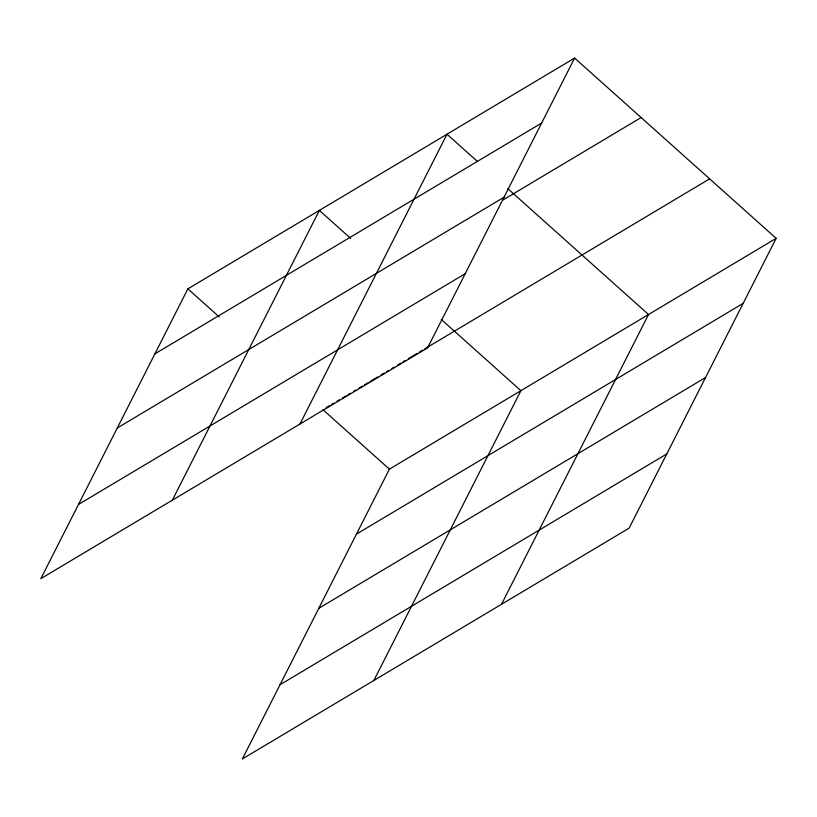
<?xml version="1.0" encoding="UTF-8"?>
<svg xmlns="http://www.w3.org/2000/svg" width="817" height="817" viewBox="0 0 817 817"><rect width="100%" height="100%" fill="white"/><g stroke="black" fill="none" stroke-linecap="round" stroke-linejoin="round"><path stroke-width="1.23" d="M574.617 58.068L187.869 288.861L40.85 578.65L427.597 347.848L574.617 58.068L776.15 238.35L629.131 528.139L242.383 758.932L389.403 469.152L776.15 238.35M172.346 500.178L319.365 210.398L350.718 238.441M299.972 424.013L446.991 134.233L477.394 161.429M373.88 680.459L520.899 390.679L441.251 319.427M501.505 604.304L648.524 314.514L507.796 188.625M154.903 353.843L541.651 123.04M117.26 428.026L504.018 197.234M502.588 200.236L641.12 117.556M78.483 504.467L465.241 273.664M326.177 407.693L329.465 405.732M331.661 404.425L333.847 403.118M337.135 401.157L339.331 399.85M342.619 397.889L345.908 395.918M348.093 394.611L350.289 393.304M353.577 391.343L355.763 390.036M359.051 388.075L362.339 386.114M364.535 384.807L367.824 382.846M370.009 381.539L377.679 376.964M380.967 374.993L384.256 373.032M386.451 371.725L388.637 370.418M391.925 368.457L394.121 367.15M397.409 365.189L400.698 363.228M402.883 361.921L405.079 360.614M408.367 358.653L417.13 353.414M419.325 352.107L422.614 350.146M424.799 348.839L709.646 178.852M356.437 534.124L743.184 303.332M318.793 608.318L705.551 377.515M280.017 684.748L666.774 453.946M187.869 288.861L219.222 316.914M322.889 409.654L389.403 469.152"/></g></svg>
